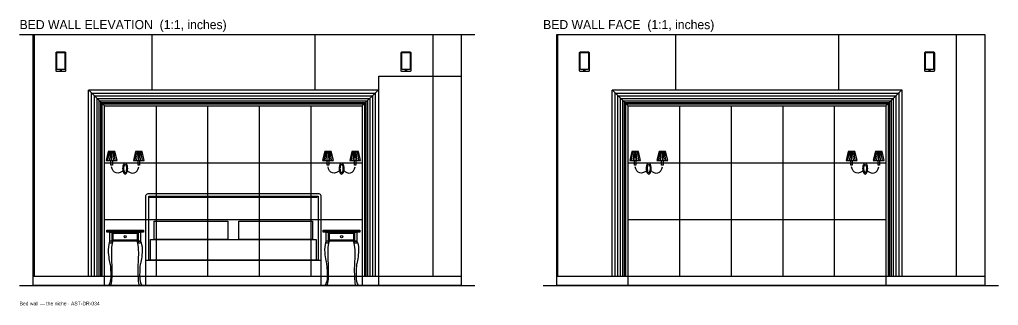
# Model space of a CAD drawing. Header units: inches. Extents: x 0 to 944, y -9 to 116.
# Drawn here: x 0 to 425.3, y -8.7 to 115.5 of the extents above; entities that cross this region are included whole.
import ezdxf

# ---------------------------------------------------------------- set-up
doc = ezdxf.new("R2010")
doc.units = ezdxf.units.IN
doc.header["$MEASUREMENT"] = 0
doc.linetypes.add('DASHED', pattern=[0.6, 0.5, -0.1])
doc.layers.add('Bed wall elevation', color=7, linetype='Continuous')
doc.layers.add('Bed wall face', color=7, linetype='Continuous')

msp = doc.modelspace()

# ---------------------------------------------------------------- linework, layer by layer
at = {"layer": 'Bed wall elevation', "linetype": 'DASHED'}
msp.add_line((0, 109.02), (197.8, 109.02), dxfattribs=at)
at = {"layer": 'Bed wall elevation'}
for p, q in [((6.3, 109.02), (6.3, 4.02)), ((57.46, 109.02), (57.46, 84.96)), ((128.33, 109.02), (128.33, 84.96)), ((179.49, 109.02), (179.49, 4.02)), ((17.44, 93.43), (18.39, 93.43)), ((167.4, 93.43), (168.35, 93.43)), ((36.89, 77.99), (29.92, 84.96)), ((148.9, 77.99), (155.87, 84.96)), ((59.29, 77.99), (59.29, 4.02)), ((81.69, 77.99), (81.69, 4.02)), ((104.09, 77.99), (104.09, 4.02)), ((126.5, 77.99), (126.5, 4.02)), ((38.41, 54.41), (39.04, 58.19)), ((39.19, 54.41), (39.51, 58.19)), ((39.98, 54.41), (39.98, 58.19)), ((40.77, 54.41), (40.45, 58.19)), ((41.56, 54.41), (40.93, 58.19)), ((50.22, 54.41), (50.85, 58.19)), ((51, 54.41), (51.32, 58.19)), ((51.79, 54.41), (51.79, 58.19)), ((52.58, 54.41), (52.26, 58.19)), ((53.37, 54.41), (52.74, 58.19)), ((132.42, 54.41), (133.05, 58.19)), ((133.21, 54.41), (133.52, 58.19)), ((134, 54.41), (134, 58.19)), ((134.78, 54.41), (134.47, 58.19)), ((135.57, 54.41), (134.94, 58.19)), ((144.23, 54.41), (144.86, 58.19)), ((145.02, 54.41), (145.33, 58.19)), ((145.81, 54.41), (145.81, 58.19)), ((146.59, 54.41), (146.28, 58.19)), ((147.38, 54.41), (146.75, 58.19)), ((36.89, 53.33), (148.9, 53.33)), ((56.46, 38.35), (129.33, 38.35)), ((36.89, 28.67), (148.9, 28.67)), ((38.01, 23.62), (53.76, 23.62)), ((132.03, 23.62), (147.78, 23.62)), ((0, 0), (197.8, 0))]:
    msp.add_line(p, q, dxfattribs=at)
for points in [[(5.91, 109.02), (191.89, 109.02), (191.89, 0), (5.91, 0), (5.91, 109.02)], [(15.83, 93.39), (15.83, 101.1)], [(16.14, 94.09), (16.14, 100.94)], [(16.22, 101.5), (19.61, 101.5)], [(16.38, 101.18), (19.45, 101.18)], [(19.69, 100.94), (19.69, 94.09)], [(20, 101.1), (20, 93.39)], [(165.79, 93.39), (165.79, 101.1)], [(166.1, 94.09), (166.1, 100.94)], [(166.18, 101.5), (169.57, 101.5)], [(166.34, 101.18), (169.41, 101.18)], [(169.65, 100.94), (169.65, 94.09)], [(169.96, 101.1), (169.96, 93.39)], [(19.45, 93.86), (16.38, 93.86)], [(169.41, 93.86), (166.34, 93.86)], [(19.61, 92.99), (16.22, 92.99)], [(169.57, 92.99), (166.18, 92.99)], [(31.25, 4.02), (31.25, 83.63), (154.53, 83.63), (154.53, 4.02)], [(32.52, 4.02), (32.52, 82.36), (153.27, 82.36), (153.27, 4.02)], [(33.65, 4.02), (33.65, 81.23), (152.14, 81.23), (152.14, 4.02)], [(34.6, 4.02), (34.6, 80.28), (151.19, 80.28), (151.19, 4.02)], [(35.31, 4.02), (35.31, 79.57), (150.47, 79.57), (150.47, 4.02)], [(35.76, 4.02), (35.76, 79.13), (150.03, 79.13), (150.03, 4.02)], [(35.91, 4.02), (35.91, 78.98), (149.88, 78.98), (149.88, 4.02)], [(36.89, 77.99), (148.9, 77.99), (148.9, 0), (36.89, 0), (36.89, 77.99)], [(37.62, 54.33), (42.34, 54.33), (41.4, 58.27), (38.56, 58.27), (37.62, 54.33)], [(49.43, 54.33), (54.15, 54.33), (53.21, 58.27), (50.37, 58.27), (49.43, 54.33)], [(131.63, 54.33), (136.36, 54.33), (135.41, 58.27), (132.58, 58.27), (131.63, 54.33)], [(143.44, 54.33), (148.17, 54.33), (147.22, 58.27), (144.39, 58.27), (143.44, 54.33)], [(39.67, 54.33), (40.3, 54.33), (40.3, 52.2), (39.67, 52.2), (39.67, 54.33)], [(51.48, 54.33), (52.11, 54.33), (52.11, 52.2), (51.48, 52.2), (51.48, 54.33)], [(133.68, 54.33), (134.31, 54.33), (134.31, 52.2), (133.68, 52.2), (133.68, 54.33)], [(145.49, 54.33), (146.12, 54.33), (146.12, 52.2), (145.49, 52.2), (145.49, 54.33)], [(54.88, 0), (54.88, 38.74)], [(130.91, 38.74), (130.91, 0), (54.88, 0)], [(56.14, 40), (129.65, 40)], [(56.14, 38.74), (129.65, 38.74), (129.65, 11.02), (56.14, 11.02), (56.14, 38.74)], [(58.46, 27.91), (90.53, 27.91), (90.53, 20.04), (58.46, 20.04), (58.46, 27.91)], [(95.26, 27.91), (127.32, 27.91), (127.32, 20.04), (95.26, 20.04), (95.26, 27.91)], [(37.89, 24.02), (53.88, 24.02), (53.88, 23.15), (37.89, 23.15), (37.89, 24.02)], [(39.23, 23.15), (52.54, 23.15), (52.54, 19.21), (39.23, 19.21), (39.23, 23.15)], [(39.23, 23.15), (40.1, 23.15), (40.1, 18.43), (39.23, 18.43), (39.23, 23.15)], [(40.65, 22.68), (51.12, 22.68), (51.12, 19.69), (40.65, 19.69), (40.65, 22.68)], [(51.67, 23.15), (52.54, 23.15), (52.54, 18.43), (51.67, 18.43), (51.67, 23.15)], [(131.91, 24.02), (147.89, 24.02), (147.89, 23.15), (131.91, 23.15), (131.91, 24.02)], [(133.25, 23.15), (146.56, 23.15), (146.56, 19.21), (133.25, 19.21), (133.25, 23.15)], [(133.25, 23.15), (134.11, 23.15), (134.11, 18.43), (133.25, 18.43), (133.25, 23.15)], [(134.67, 22.68), (145.14, 22.68), (145.14, 19.69), (134.67, 19.69), (134.67, 22.68)], [(145.69, 23.15), (146.56, 23.15), (146.56, 18.43), (145.69, 18.43), (145.69, 23.15)], [(40.57, 19.21), (39.23, 19.21)], [(51.2, 19.21), (52.54, 19.21)], [(56.89, 20.04), (128.9, 20.04), (128.9, 11.02), (56.89, 11.02), (56.89, 20.04)], [(134.59, 19.21), (133.25, 19.21)], [(145.22, 19.21), (146.56, 19.21)], [(54.88, 11.02), (130.91, 11.02), (130.91, 0), (54.88, 0), (54.88, 11.02)], [(5.91, 4.02), (191.89, 4.02), (191.89, 0), (5.91, 0), (5.91, 4.02)], [(39, 0), (39.7, 0)], [(52.78, 0), (52.07, 0)], [(133.01, 0), (133.72, 0)], [(146.79, 0), (146.08, 0)]]:
    msp.add_lwpolyline(points, dxfattribs=at)
at = {"layer": 'Bed wall elevation', "linetype": 'DASHED'}
for points in [[(156.07, 90.98), (191.89, 90.98), (191.89, 0), (156.07, 0), (156.07, 90.98)], [(29.92, 4.02), (29.92, 84.96), (155.87, 84.96), (155.87, 4.02)]]:
    msp.add_lwpolyline(points, dxfattribs=at)
at = {"layer": 'Bed wall elevation'}
for centre in [(45.89, 21.18), (139.9, 21.18)]:
    msp.add_circle(centre, 0.472, dxfattribs=at)
for points, knots in [([(15.83, 101.1), (15.83, 101.17), (15.84, 101.24), (15.88, 101.3), (15.91, 101.36), (15.96, 101.41), (16.02, 101.44), (16.08, 101.48), (16.15, 101.5), (16.22, 101.5)], [0, 0, 0, 0, 1, 1, 1, 2, 2, 2, 3, 3, 3, 3]), ([(16.14, 100.94), (16.14, 100.99), (16.15, 101.03), (16.17, 101.06), (16.19, 101.1), (16.22, 101.13), (16.26, 101.15), (16.3, 101.17), (16.34, 101.18), (16.38, 101.18)], [0, 0, 0, 0, 1, 1, 1, 2, 2, 2, 3, 3, 3, 3]), ([(19.45, 101.18), (19.49, 101.18), (19.53, 101.17), (19.57, 101.15), (19.6, 101.13), (19.63, 101.1), (19.65, 101.06), (19.67, 101.03), (19.69, 100.99), (19.69, 100.94)], [0, 0, 0, 0, 1, 1, 1, 2, 2, 2, 3, 3, 3, 3]), ([(19.61, 101.5), (19.68, 101.5), (19.74, 101.48), (19.8, 101.44), (19.86, 101.41), (19.91, 101.36), (19.95, 101.3), (19.98, 101.24), (20, 101.17), (20, 101.1)], [0, 0, 0, 0, 1, 1, 1, 2, 2, 2, 3, 3, 3, 3]), ([(165.79, 101.1), (165.79, 101.17), (165.81, 101.24), (165.84, 101.3), (165.87, 101.36), (165.92, 101.41), (165.98, 101.44), (166.04, 101.48), (166.11, 101.5), (166.18, 101.5)], [0, 0, 0, 0, 1, 1, 1, 2, 2, 2, 3, 3, 3, 3]), ([(166.1, 100.94), (166.1, 100.99), (166.11, 101.03), (166.13, 101.06), (166.15, 101.1), (166.18, 101.13), (166.22, 101.15), (166.26, 101.17), (166.3, 101.18), (166.34, 101.18)], [0, 0, 0, 0, 1, 1, 1, 2, 2, 2, 3, 3, 3, 3]), ([(169.41, 101.18), (169.45, 101.18), (169.49, 101.17), (169.53, 101.15), (169.56, 101.13), (169.59, 101.1), (169.61, 101.06), (169.63, 101.03), (169.65, 100.99), (169.65, 100.94)], [0, 0, 0, 0, 1, 1, 1, 2, 2, 2, 3, 3, 3, 3]), ([(169.57, 101.5), (169.64, 101.5), (169.7, 101.48), (169.76, 101.44), (169.82, 101.41), (169.87, 101.36), (169.91, 101.3), (169.94, 101.24), (169.96, 101.17), (169.96, 101.1)], [0, 0, 0, 0, 1, 1, 1, 2, 2, 2, 3, 3, 3, 3]), ([(16.38, 93.86), (16.34, 93.86), (16.3, 93.87), (16.26, 93.89), (16.22, 93.91), (16.19, 93.94), (16.17, 93.98), (16.15, 94.01), (16.14, 94.05), (16.14, 94.09)], [0, 0, 0, 0, 1, 1, 1, 2, 2, 2, 3, 3, 3, 3]), ([(19.69, 94.09), (19.69, 94.05), (19.67, 94.01), (19.65, 93.98), (19.63, 93.94), (19.6, 93.91), (19.57, 93.89), (19.53, 93.87), (19.49, 93.86), (19.45, 93.86)], [0, 0, 0, 0, 1, 1, 1, 2, 2, 2, 3, 3, 3, 3]), ([(166.34, 93.86), (166.3, 93.86), (166.26, 93.87), (166.22, 93.89), (166.18, 93.91), (166.15, 93.94), (166.13, 93.98), (166.11, 94.01), (166.1, 94.05), (166.1, 94.09)], [0, 0, 0, 0, 1, 1, 1, 2, 2, 2, 3, 3, 3, 3]), ([(169.65, 94.09), (169.65, 94.05), (169.63, 94.01), (169.61, 93.98), (169.59, 93.94), (169.56, 93.91), (169.53, 93.89), (169.49, 93.87), (169.45, 93.86), (169.41, 93.86)], [0, 0, 0, 0, 1, 1, 1, 2, 2, 2, 3, 3, 3, 3]), ([(16.22, 92.99), (16.15, 92.99), (16.08, 93.01), (16.02, 93.04), (15.96, 93.08), (15.91, 93.13), (15.88, 93.19), (15.84, 93.25), (15.83, 93.32), (15.83, 93.39)], [0, 0, 0, 0, 1, 1, 1, 2, 2, 2, 3, 3, 3, 3]), ([(20, 93.39), (20, 93.32), (19.98, 93.25), (19.95, 93.19), (19.91, 93.13), (19.86, 93.08), (19.8, 93.04), (19.74, 93.01), (19.68, 92.99), (19.61, 92.99)], [0, 0, 0, 0, 1, 1, 1, 2, 2, 2, 3, 3, 3, 3]), ([(166.18, 92.99), (166.11, 92.99), (166.04, 93.01), (165.98, 93.04), (165.92, 93.08), (165.87, 93.13), (165.84, 93.19), (165.81, 93.25), (165.79, 93.32), (165.79, 93.39)], [0, 0, 0, 0, 1, 1, 1, 2, 2, 2, 3, 3, 3, 3]), ([(169.96, 93.39), (169.96, 93.32), (169.94, 93.25), (169.91, 93.19), (169.87, 93.13), (169.82, 93.08), (169.76, 93.04), (169.7, 93.01), (169.64, 92.99), (169.57, 92.99)], [0, 0, 0, 0, 1, 1, 1, 2, 2, 2, 3, 3, 3, 3]), ([(46.99, 50.79), (46.99, 50.37), (46.94, 49.97), (46.84, 49.61), (46.74, 49.25), (46.6, 48.95), (46.44, 48.74), (46.27, 48.53), (46.08, 48.43), (45.89, 48.43), (45.69, 48.43), (45.5, 48.53), (45.33, 48.74), (45.17, 48.95), (45.03, 49.25), (44.93, 49.61), (44.83, 49.97), (44.78, 50.37), (44.78, 50.79), (44.78, 51.2), (44.83, 51.61), (44.93, 51.97), (45.03, 52.33), (45.17, 52.63), (45.33, 52.83), (45.5, 53.04), (45.69, 53.15), (45.89, 53.15), (46.08, 53.15), (46.27, 53.04), (46.44, 52.83), (46.6, 52.63), (46.74, 52.33), (46.84, 51.97), (46.94, 51.61), (46.99, 51.2), (46.99, 50.79)], [0, 0, 0, 0, 1, 1, 1, 2, 2, 2, 3, 3, 3, 4, 4, 4, 5, 5, 5, 6, 6, 6, 7, 7, 7, 8, 8, 8, 9, 9, 9, 10, 10, 10, 11, 11, 11, 12, 12, 12, 12]), ([(46.59, 50.79), (46.59, 50.48), (46.56, 50.18), (46.5, 49.92), (46.44, 49.66), (46.35, 49.44), (46.24, 49.29), (46.13, 49.14), (46.01, 49.06), (45.89, 49.06), (45.76, 49.06), (45.64, 49.14), (45.53, 49.29), (45.42, 49.44), (45.33, 49.66), (45.27, 49.92), (45.21, 50.18), (45.18, 50.48), (45.18, 50.79), (45.18, 51.09), (45.21, 51.39), (45.27, 51.65), (45.33, 51.92), (45.42, 52.14), (45.53, 52.29), (45.64, 52.44), (45.76, 52.52), (45.89, 52.52), (46.01, 52.52), (46.13, 52.44), (46.24, 52.29), (46.35, 52.14), (46.44, 51.92), (46.5, 51.65), (46.56, 51.39), (46.59, 51.09), (46.59, 50.79)], [0, 0, 0, 0, 1, 1, 1, 2, 2, 2, 3, 3, 3, 4, 4, 4, 5, 5, 5, 6, 6, 6, 7, 7, 7, 8, 8, 8, 9, 9, 9, 10, 10, 10, 11, 11, 11, 12, 12, 12, 12]), ([(141, 50.79), (141, 50.37), (140.95, 49.97), (140.86, 49.61), (140.76, 49.25), (140.62, 48.95), (140.45, 48.74), (140.29, 48.53), (140.1, 48.43), (139.9, 48.43), (139.71, 48.43), (139.52, 48.53), (139.35, 48.74), (139.18, 48.95), (139.04, 49.25), (138.95, 49.61), (138.85, 49.97), (138.8, 50.37), (138.8, 50.79), (138.8, 51.2), (138.85, 51.61), (138.95, 51.97), (139.04, 52.33), (139.18, 52.63), (139.35, 52.83), (139.52, 53.04), (139.71, 53.15), (139.9, 53.15), (140.1, 53.15), (140.29, 53.04), (140.45, 52.83), (140.62, 52.63), (140.76, 52.33), (140.86, 51.97), (140.95, 51.61), (141, 51.2), (141, 50.79)], [0, 0, 0, 0, 1, 1, 1, 2, 2, 2, 3, 3, 3, 4, 4, 4, 5, 5, 5, 6, 6, 6, 7, 7, 7, 8, 8, 8, 9, 9, 9, 10, 10, 10, 11, 11, 11, 12, 12, 12, 12]), ([(140.61, 50.79), (140.61, 50.48), (140.58, 50.18), (140.52, 49.92), (140.45, 49.66), (140.36, 49.44), (140.26, 49.29), (140.15, 49.14), (140.03, 49.06), (139.9, 49.06), (139.78, 49.06), (139.65, 49.14), (139.55, 49.29), (139.44, 49.44), (139.35, 49.66), (139.29, 49.92), (139.23, 50.18), (139.19, 50.48), (139.19, 50.79), (139.19, 51.09), (139.23, 51.39), (139.29, 51.65), (139.35, 51.92), (139.44, 52.14), (139.55, 52.29), (139.65, 52.44), (139.78, 52.52), (139.9, 52.52), (140.03, 52.52), (140.15, 52.44), (140.26, 52.29), (140.36, 52.14), (140.45, 51.92), (140.52, 51.65), (140.58, 51.39), (140.61, 51.09), (140.61, 50.79)], [0, 0, 0, 0, 1, 1, 1, 2, 2, 2, 3, 3, 3, 4, 4, 4, 5, 5, 5, 6, 6, 6, 7, 7, 7, 8, 8, 8, 9, 9, 9, 10, 10, 10, 11, 11, 11, 12, 12, 12, 12]), ([(54.88, 38.74), (54.88, 38.96), (54.94, 39.18), (55.05, 39.37), (55.16, 39.56), (55.32, 39.72), (55.51, 39.83), (55.7, 39.94), (55.92, 40), (56.14, 40)], [0, 0, 0, 0, 1, 1, 1, 2, 2, 2, 3, 3, 3, 3]), ([(129.65, 40), (129.87, 40), (130.08, 39.94), (130.28, 39.83), (130.47, 39.72), (130.63, 39.56), (130.74, 39.37), (130.85, 39.18), (130.91, 38.96), (130.91, 38.74)], [0, 0, 0, 0, 1, 1, 1, 2, 2, 2, 3, 3, 3, 3]), ([(39.23, 19.21), (38.84, 18.66), (38.52, 17.4), (38.52, 15.43), (38.52, 12.52), (39.07, 10.16), (39.39, 9.06)], [0, 0, 0, 0, 1, 1, 1, 2, 2, 2, 2]), ([(52.54, 19.21), (52.93, 18.66), (53.25, 17.4), (53.25, 15.43), (53.25, 12.52), (52.7, 10.16), (52.38, 9.06)], [0, 0, 0, 0, 1, 1, 1, 2, 2, 2, 2]), ([(133.25, 19.21), (132.85, 18.66), (132.54, 17.4), (132.54, 15.43), (132.54, 12.52), (133.09, 10.16), (133.41, 9.06)], [0, 0, 0, 0, 1, 1, 1, 2, 2, 2, 2]), ([(146.56, 19.21), (146.95, 18.66), (147.26, 17.4), (147.26, 15.43), (147.26, 12.52), (146.71, 10.16), (146.4, 9.06)], [0, 0, 0, 0, 1, 1, 1, 2, 2, 2, 2])]:
    msp.add_open_spline(points, degree=3, knots=knots, dxfattribs=at)
for points in [[(45.41, 50.39), (43.13, 47.64), (40.37, 48.82), (39.98, 51.57)], [(46.36, 50.39), (48.64, 47.64), (51.4, 48.82), (51.79, 51.57)], [(139.43, 50.39), (137.15, 47.64), (134.39, 48.82), (134, 51.57)], [(140.37, 50.39), (142.66, 47.64), (145.41, 48.82), (145.81, 51.57)], [(40.1, 16.46), (40.26, 18.03), (40.57, 18.82), (40.57, 19.21)], [(51.67, 16.46), (51.52, 18.03), (51.2, 18.82), (51.2, 19.21)], [(134.11, 16.46), (134.27, 18.03), (134.59, 18.82), (134.59, 19.21)], [(145.69, 16.46), (145.53, 18.03), (145.22, 18.82), (145.22, 19.21)], [(40.18, 9.29), (40.06, 10.55), (39.94, 13.7), (40.1, 16.46)], [(51.59, 9.29), (51.71, 10.55), (51.83, 13.7), (51.67, 16.46)], [(134.19, 9.29), (134.07, 10.55), (133.96, 13.7), (134.11, 16.46)], [(145.61, 9.29), (145.73, 10.55), (145.85, 13.7), (145.69, 16.46)], [(39.39, 9.06), (39.59, 6.69), (39.67, 4.33), (39.55, 2.6)], [(40.14, 2.76), (40.22, 4.57), (40.26, 6.93), (40.18, 9.29)], [(51.63, 2.76), (51.56, 4.57), (51.52, 6.93), (51.59, 9.29)], [(52.38, 9.06), (52.19, 6.69), (52.11, 4.33), (52.22, 2.6)], [(133.41, 9.06), (133.6, 6.69), (133.68, 4.33), (133.56, 2.6)], [(134.15, 2.76), (134.23, 4.57), (134.27, 6.93), (134.19, 9.29)], [(145.65, 2.76), (145.57, 4.57), (145.53, 6.93), (145.61, 9.29)], [(146.4, 9.06), (146.2, 6.69), (146.12, 4.33), (146.24, 2.6)], [(38.84, 0.31), (38.76, 0.16), (38.84, 0), (39, 0)], [(39.55, 2.6), (39.43, 1.42), (39.07, 0.71), (38.84, 0.31)], [(39.7, 0), (39.86, 0.39), (40.06, 1.42), (40.14, 2.76)], [(52.07, 0), (51.91, 0.39), (51.71, 1.42), (51.63, 2.76)], [(52.22, 2.6), (52.34, 1.42), (52.7, 0.71), (52.93, 0.31)], [(52.93, 0.31), (53.01, 0.16), (52.93, 0), (52.78, 0)], [(132.85, 0.31), (132.78, 0.16), (132.85, 0), (133.01, 0)], [(133.56, 2.6), (133.44, 1.42), (133.09, 0.71), (132.85, 0.31)], [(133.72, 0), (133.88, 0.39), (134.07, 1.42), (134.15, 2.76)], [(146.08, 0), (145.93, 0.39), (145.73, 1.42), (145.65, 2.76)], [(146.24, 2.6), (146.36, 1.42), (146.71, 0.71), (146.95, 0.31)], [(146.95, 0.31), (147.03, 0.16), (146.95, 0), (146.79, 0)]]:
    msp.add_open_spline(points, degree=3, dxfattribs=at)
at = {"layer": 'Bed wall face'}
for p, q in [((233.76, 109.02), (233.76, 4.02)), ((284.93, 109.02), (284.93, 84.96)), ((355.79, 109.02), (355.79, 84.96)), ((406.95, 109.02), (406.95, 4.02)), ((244.91, 93.43), (245.85, 93.43)), ((394.87, 93.43), (395.81, 93.43)), ((264.35, 77.99), (257.39, 84.96)), ((376.36, 77.99), (383.33, 84.96)), ((286.76, 77.99), (286.76, 4.02)), ((309.16, 77.99), (309.16, 4.02)), ((331.56, 77.99), (331.56, 4.02)), ((353.96, 77.99), (353.96, 4.02)), ((265.87, 54.41), (266.5, 58.19)), ((266.66, 54.41), (266.97, 58.19)), ((267.44, 54.41), (267.44, 58.19)), ((268.23, 54.41), (267.92, 58.19)), ((269.02, 54.41), (268.39, 58.19)), ((277.68, 54.41), (278.31, 58.19)), ((278.47, 54.41), (278.78, 58.19)), ((279.26, 54.41), (279.26, 58.19)), ((280.04, 54.41), (279.73, 58.19)), ((280.83, 54.41), (280.2, 58.19)), ((359.89, 54.41), (360.52, 58.19)), ((360.67, 54.41), (360.99, 58.19)), ((361.46, 54.41), (361.46, 58.19)), ((362.25, 54.41), (361.93, 58.19)), ((363.04, 54.41), (362.41, 58.19)), ((371.7, 54.41), (372.33, 58.19)), ((372.48, 54.41), (372.8, 58.19)), ((373.27, 54.41), (373.27, 58.19)), ((374.06, 54.41), (373.74, 58.19)), ((374.85, 54.41), (374.22, 58.19)), ((264.35, 53.33), (376.36, 53.33)), ((264.35, 28.67), (376.36, 28.67)), ((227.46, 0), (425.26, 0))]:
    msp.add_line(p, q, dxfattribs=at)
for points in [[(233.37, 109.02), (419.35, 109.02), (419.35, 0), (233.37, 0), (233.37, 109.02)], [(243.29, 93.39), (243.29, 101.1)], [(243.61, 94.09), (243.61, 100.94)], [(243.69, 101.5), (247.07, 101.5)], [(243.84, 101.18), (246.91, 101.18)], [(247.15, 100.94), (247.15, 94.09)], [(247.46, 101.1), (247.46, 93.39)], [(393.25, 93.39), (393.25, 101.1)], [(393.57, 94.09), (393.57, 100.94)], [(393.65, 101.5), (397.03, 101.5)], [(393.8, 101.18), (396.87, 101.18)], [(397.11, 100.94), (397.11, 94.09)], [(397.43, 101.1), (397.43, 93.39)], [(246.91, 93.86), (243.84, 93.86)], [(396.87, 93.86), (393.8, 93.86)], [(247.07, 92.99), (243.69, 92.99)], [(397.03, 92.99), (393.65, 92.99)], [(258.72, 4.02), (258.72, 83.63), (382, 83.63), (382, 4.02)], [(259.98, 4.02), (259.98, 82.36), (380.73, 82.36), (380.73, 4.02)], [(261.12, 4.02), (261.12, 81.23), (379.6, 81.23), (379.6, 4.02)], [(262.06, 4.02), (262.06, 80.28), (378.65, 80.28), (378.65, 4.02)], [(262.78, 4.02), (262.78, 79.57), (377.94, 79.57), (377.94, 4.02)], [(263.22, 4.02), (263.22, 79.13), (377.5, 79.13), (377.5, 4.02)], [(263.37, 4.02), (263.37, 78.98), (377.35, 78.98), (377.35, 4.02)], [(264.35, 77.99), (376.36, 77.99), (376.36, 0), (264.35, 0), (264.35, 77.99)], [(265.08, 54.33), (269.81, 54.33), (268.86, 58.27), (266.03, 58.27), (265.08, 54.33)], [(276.89, 54.33), (281.62, 54.33), (280.67, 58.27), (277.84, 58.27), (276.89, 54.33)], [(359.1, 54.33), (363.82, 54.33), (362.88, 58.27), (360.04, 58.27), (359.1, 54.33)], [(370.91, 54.33), (375.63, 54.33), (374.69, 58.27), (371.85, 58.27), (370.91, 54.33)], [(267.13, 54.33), (267.76, 54.33), (267.76, 52.2), (267.13, 52.2), (267.13, 54.33)], [(278.94, 54.33), (279.57, 54.33), (279.57, 52.2), (278.94, 52.2), (278.94, 54.33)], [(361.15, 54.33), (361.78, 54.33), (361.78, 52.2), (361.15, 52.2), (361.15, 54.33)], [(372.96, 54.33), (373.59, 54.33), (373.59, 52.2), (372.96, 52.2), (372.96, 54.33)], [(233.37, 4.02), (419.35, 4.02), (419.35, 0), (233.37, 0), (233.37, 4.02)]]:
    msp.add_lwpolyline(points, dxfattribs=at)
at = {"layer": 'Bed wall face', "linetype": 'DASHED'}
msp.add_lwpolyline([(257.39, 4.02), (257.39, 84.96), (383.33, 84.96), (383.33, 4.02)], dxfattribs=at)
at = {"layer": 'Bed wall face'}
for points, knots in [([(243.29, 101.1), (243.29, 101.17), (243.31, 101.24), (243.34, 101.3), (243.38, 101.36), (243.43, 101.41), (243.49, 101.44), (243.55, 101.48), (243.62, 101.5), (243.69, 101.5)], [0, 0, 0, 0, 1, 1, 1, 2, 2, 2, 3, 3, 3, 3]), ([(243.61, 100.94), (243.61, 100.99), (243.62, 101.03), (243.64, 101.06), (243.66, 101.1), (243.69, 101.13), (243.72, 101.15), (243.76, 101.17), (243.8, 101.18), (243.84, 101.18)], [0, 0, 0, 0, 1, 1, 1, 2, 2, 2, 3, 3, 3, 3]), ([(246.91, 101.18), (246.95, 101.18), (247, 101.17), (247.03, 101.15), (247.07, 101.13), (247.1, 101.1), (247.12, 101.06), (247.14, 101.03), (247.15, 100.99), (247.15, 100.94)], [0, 0, 0, 0, 1, 1, 1, 2, 2, 2, 3, 3, 3, 3]), ([(247.07, 101.5), (247.14, 101.5), (247.21, 101.48), (247.27, 101.44), (247.33, 101.41), (247.38, 101.36), (247.41, 101.3), (247.45, 101.24), (247.46, 101.17), (247.46, 101.1)], [0, 0, 0, 0, 1, 1, 1, 2, 2, 2, 3, 3, 3, 3]), ([(393.25, 101.1), (393.25, 101.17), (393.27, 101.24), (393.3, 101.3), (393.34, 101.36), (393.39, 101.41), (393.45, 101.44), (393.51, 101.48), (393.58, 101.5), (393.65, 101.5)], [0, 0, 0, 0, 1, 1, 1, 2, 2, 2, 3, 3, 3, 3]), ([(393.57, 100.94), (393.57, 100.99), (393.58, 101.03), (393.6, 101.06), (393.62, 101.1), (393.65, 101.13), (393.69, 101.15), (393.72, 101.17), (393.76, 101.18), (393.8, 101.18)], [0, 0, 0, 0, 1, 1, 1, 2, 2, 2, 3, 3, 3, 3]), ([(396.87, 101.18), (396.92, 101.18), (396.96, 101.17), (396.99, 101.15), (397.03, 101.13), (397.06, 101.1), (397.08, 101.06), (397.1, 101.03), (397.11, 100.99), (397.11, 100.94)], [0, 0, 0, 0, 1, 1, 1, 2, 2, 2, 3, 3, 3, 3]), ([(397.03, 101.5), (397.1, 101.5), (397.17, 101.48), (397.23, 101.44), (397.29, 101.41), (397.34, 101.36), (397.37, 101.3), (397.41, 101.24), (397.43, 101.17), (397.43, 101.1)], [0, 0, 0, 0, 1, 1, 1, 2, 2, 2, 3, 3, 3, 3]), ([(243.84, 93.86), (243.8, 93.86), (243.76, 93.87), (243.72, 93.89), (243.69, 93.91), (243.66, 93.94), (243.64, 93.98), (243.62, 94.01), (243.61, 94.05), (243.61, 94.09)], [0, 0, 0, 0, 1, 1, 1, 2, 2, 2, 3, 3, 3, 3]), ([(247.15, 94.09), (247.15, 94.05), (247.14, 94.01), (247.12, 93.98), (247.1, 93.94), (247.07, 93.91), (247.03, 93.89), (247, 93.87), (246.95, 93.86), (246.91, 93.86)], [0, 0, 0, 0, 1, 1, 1, 2, 2, 2, 3, 3, 3, 3]), ([(393.8, 93.86), (393.76, 93.86), (393.72, 93.87), (393.69, 93.89), (393.65, 93.91), (393.62, 93.94), (393.6, 93.98), (393.58, 94.01), (393.57, 94.05), (393.57, 94.09)], [0, 0, 0, 0, 1, 1, 1, 2, 2, 2, 3, 3, 3, 3]), ([(397.11, 94.09), (397.11, 94.05), (397.1, 94.01), (397.08, 93.98), (397.06, 93.94), (397.03, 93.91), (396.99, 93.89), (396.96, 93.87), (396.92, 93.86), (396.87, 93.86)], [0, 0, 0, 0, 1, 1, 1, 2, 2, 2, 3, 3, 3, 3]), ([(243.69, 92.99), (243.62, 92.99), (243.55, 93.01), (243.49, 93.04), (243.43, 93.08), (243.38, 93.13), (243.34, 93.19), (243.31, 93.25), (243.29, 93.32), (243.29, 93.39)], [0, 0, 0, 0, 1, 1, 1, 2, 2, 2, 3, 3, 3, 3]), ([(247.46, 93.39), (247.46, 93.32), (247.45, 93.25), (247.41, 93.19), (247.38, 93.13), (247.33, 93.08), (247.27, 93.04), (247.21, 93.01), (247.14, 92.99), (247.07, 92.99)], [0, 0, 0, 0, 1, 1, 1, 2, 2, 2, 3, 3, 3, 3]), ([(393.65, 92.99), (393.58, 92.99), (393.51, 93.01), (393.45, 93.04), (393.39, 93.08), (393.34, 93.13), (393.3, 93.19), (393.27, 93.25), (393.25, 93.32), (393.25, 93.39)], [0, 0, 0, 0, 1, 1, 1, 2, 2, 2, 3, 3, 3, 3]), ([(397.43, 93.39), (397.43, 93.32), (397.41, 93.25), (397.37, 93.19), (397.34, 93.13), (397.29, 93.08), (397.23, 93.04), (397.17, 93.01), (397.1, 92.99), (397.03, 92.99)], [0, 0, 0, 0, 1, 1, 1, 2, 2, 2, 3, 3, 3, 3]), ([(274.45, 50.79), (274.45, 50.37), (274.4, 49.97), (274.31, 49.61), (274.21, 49.25), (274.07, 48.95), (273.9, 48.74), (273.73, 48.53), (273.54, 48.43), (273.35, 48.43), (273.16, 48.43), (272.97, 48.53), (272.8, 48.74), (272.63, 48.95), (272.49, 49.25), (272.4, 49.61), (272.3, 49.97), (272.25, 50.37), (272.25, 50.79), (272.25, 51.2), (272.3, 51.61), (272.4, 51.97), (272.49, 52.33), (272.63, 52.63), (272.8, 52.83), (272.97, 53.04), (273.16, 53.15), (273.35, 53.15), (273.54, 53.15), (273.73, 53.04), (273.9, 52.83), (274.07, 52.63), (274.21, 52.33), (274.31, 51.97), (274.4, 51.61), (274.45, 51.2), (274.45, 50.79)], [0, 0, 0, 0, 1, 1, 1, 2, 2, 2, 3, 3, 3, 4, 4, 4, 5, 5, 5, 6, 6, 6, 7, 7, 7, 8, 8, 8, 9, 9, 9, 10, 10, 10, 11, 11, 11, 12, 12, 12, 12]), ([(274.06, 50.79), (274.06, 50.48), (274.03, 50.18), (273.96, 49.92), (273.9, 49.66), (273.81, 49.44), (273.7, 49.29), (273.6, 49.14), (273.47, 49.06), (273.35, 49.06), (273.23, 49.06), (273.1, 49.14), (273, 49.29), (272.89, 49.44), (272.8, 49.66), (272.74, 49.92), (272.67, 50.18), (272.64, 50.48), (272.64, 50.79), (272.64, 51.09), (272.67, 51.39), (272.74, 51.65), (272.8, 51.92), (272.89, 52.14), (273, 52.29), (273.1, 52.44), (273.23, 52.52), (273.35, 52.52), (273.47, 52.52), (273.6, 52.44), (273.7, 52.29), (273.81, 52.14), (273.9, 51.92), (273.96, 51.65), (274.03, 51.39), (274.06, 51.09), (274.06, 50.79)], [0, 0, 0, 0, 1, 1, 1, 2, 2, 2, 3, 3, 3, 4, 4, 4, 5, 5, 5, 6, 6, 6, 7, 7, 7, 8, 8, 8, 9, 9, 9, 10, 10, 10, 11, 11, 11, 12, 12, 12, 12]), ([(368.47, 50.79), (368.47, 50.37), (368.42, 49.97), (368.32, 49.61), (368.22, 49.25), (368.08, 48.95), (367.92, 48.74), (367.75, 48.53), (367.56, 48.43), (367.37, 48.43), (367.17, 48.43), (366.98, 48.53), (366.81, 48.74), (366.65, 48.95), (366.51, 49.25), (366.41, 49.61), (366.31, 49.97), (366.26, 50.37), (366.26, 50.79), (366.26, 51.2), (366.31, 51.61), (366.41, 51.97), (366.51, 52.33), (366.65, 52.63), (366.81, 52.83), (366.98, 53.04), (367.17, 53.15), (367.37, 53.15), (367.56, 53.15), (367.75, 53.04), (367.92, 52.83), (368.08, 52.63), (368.22, 52.33), (368.32, 51.97), (368.42, 51.61), (368.47, 51.2), (368.47, 50.79)], [0, 0, 0, 0, 1, 1, 1, 2, 2, 2, 3, 3, 3, 4, 4, 4, 5, 5, 5, 6, 6, 6, 7, 7, 7, 8, 8, 8, 9, 9, 9, 10, 10, 10, 11, 11, 11, 12, 12, 12, 12]), ([(368.07, 50.79), (368.07, 50.48), (368.04, 50.18), (367.98, 49.92), (367.92, 49.66), (367.83, 49.44), (367.72, 49.29), (367.61, 49.14), (367.49, 49.06), (367.37, 49.06), (367.24, 49.06), (367.12, 49.14), (367.01, 49.29), (366.9, 49.44), (366.81, 49.66), (366.75, 49.92), (366.69, 50.18), (366.66, 50.48), (366.66, 50.79), (366.66, 51.09), (366.69, 51.39), (366.75, 51.65), (366.81, 51.92), (366.9, 52.14), (367.01, 52.29), (367.12, 52.44), (367.24, 52.52), (367.37, 52.52), (367.49, 52.52), (367.61, 52.44), (367.72, 52.29), (367.83, 52.14), (367.92, 51.92), (367.98, 51.65), (368.04, 51.39), (368.07, 51.09), (368.07, 50.79)], [0, 0, 0, 0, 1, 1, 1, 2, 2, 2, 3, 3, 3, 4, 4, 4, 5, 5, 5, 6, 6, 6, 7, 7, 7, 8, 8, 8, 9, 9, 9, 10, 10, 10, 11, 11, 11, 12, 12, 12, 12])]:
    msp.add_open_spline(points, degree=3, knots=knots, dxfattribs=at)
for points in [[(272.88, 50.39), (270.59, 47.64), (267.84, 48.82), (267.44, 51.57)], [(273.82, 50.39), (276.11, 47.64), (278.86, 48.82), (279.26, 51.57)], [(366.89, 50.39), (364.61, 47.64), (361.85, 48.82), (361.46, 51.57)], [(367.84, 50.39), (370.12, 47.64), (372.88, 48.82), (373.27, 51.57)]]:
    msp.add_open_spline(points, degree=3, dxfattribs=at)

# ---------------------------------------------------------------- texts
at = {"layer": 'LABELS'}
for s, height, p in [('BED WALL ELEVATION  (1:1, inches)', 3.9559, (0, 111.38)), ('BED WALL FACE  (1:1, inches)', 3.9559, (227.46, 111.38)), ('Bed wall — the niche · AST-DR-034', 1.5748, (0, -8.66))]:
    msp.add_text(s, height=height, dxfattribs=at).set_placement(p)

doc.saveas('drawing.dxf')
